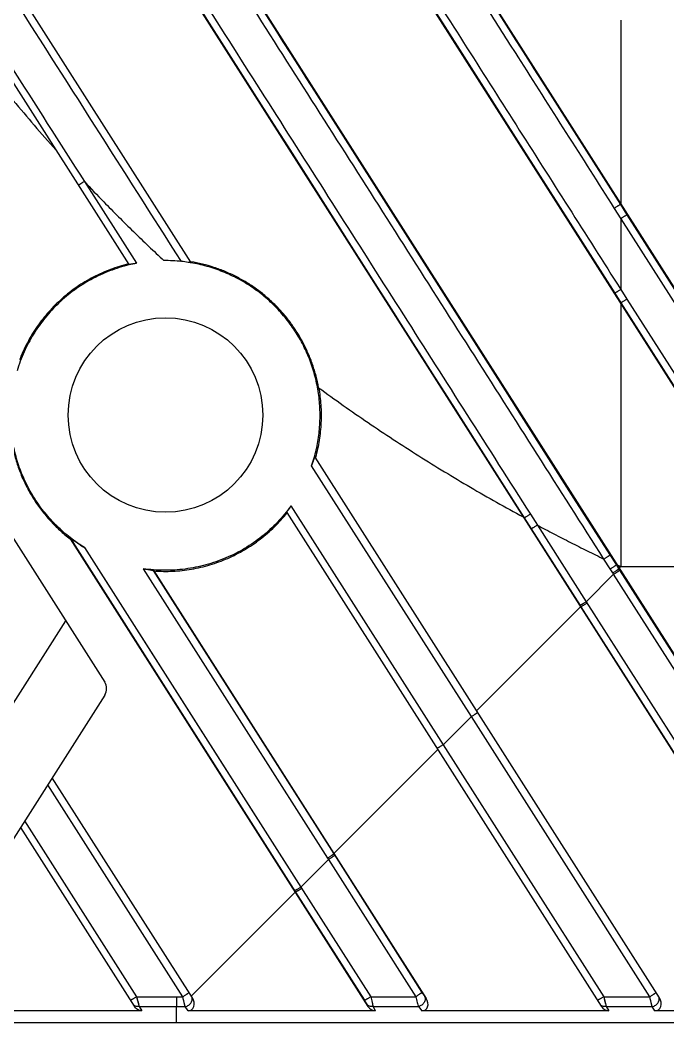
# Model space of a CAD drawing. Header units: millimetres. Extents: x 1409 to 26878, y 589 to 5187.
# Drawn here: x 2584.9 to 2611.55, y 1227.3 to 1268.54 of the extents above; entities that cross this region are included whole.
import ezdxf

# ---------------------------------------------------------------- set-up
doc = ezdxf.new("R2010")
doc.units = ezdxf.units.MM
doc.layers.add('02___PRT_ALL_AXES', color=7, linetype='Continuous')

msp = doc.modelspace()

# ---------------------------------------------------------------- linework, layer by layer
at = {"color": 7, "linetype": 'Continuous'}
for p, q in [((2556.468, 1340.295), (2628.0219, 1227.978)), ((2556.9879, 1328.4982), (2620.8154, 1228.3091)), ((2556.468, 1325.2196), (2618.4178, 1227.978)), ((2591.9202, 1258.5901), (2557.0056, 1313.395)), ((2556.4838, 1310.1196), (2589.3713, 1258.4965)), ((2609.1712, 1246.5514), (2587.2074, 1281.0272)), ((2584.748, 1280.8669), (2605.6408, 1248.0722)), ((2597.1311, 1280.5614), (2630.4194, 1228.3091)), ((2568.227, 1272.9586), (2588.3837, 1241.3189)), ((2600.7381, 1270.8417), (2609.3593, 1257.3099)), ((2604.2976, 1269.2753), (2609.5934, 1260.9632)), ((2604.4249, 1269.0755), (2604.8809, 1268.3598)), ((2601.9124, 1268.9986), (2602.2742, 1268.4307)), ((2602.2742, 1268.4307), (2604.2503, 1265.329)), ((2604.8809, 1268.3598), (2605.2702, 1267.7488)), ((2609.6111, 1268.5428), (2609.6111, 1260.9717)), ((2604.2503, 1265.329), (2605.0316, 1264.1028)), ((2605.0316, 1264.1028), (2606.2174, 1262.2415)), ((2608.6184, 1262.4935), (2609.5934, 1260.9632)), ((2606.2174, 1262.2415), (2607.0928, 1260.8674)), ((2587.545, 1261.902), (2589.688, 1258.5387)), ((2604.0668, 1254.5633), (2599.9585, 1261.0119)), ((2607.0928, 1260.8674), (2608.8753, 1258.0696)), ((2609.5934, 1260.9632), (2609.8633, 1260.5394)), ((2609.3411, 1260.7977), (2609.6111, 1260.3738)), ((2609.8633, 1260.5394), (2618.986, 1246.2205)), ((2597.9992, 1260.0667), (2599.0869, 1258.3594)), ((2609.6111, 1260.3738), (2618.7334, 1246.0459)), ((2609.6111, 1260.3738), (2609.6111, 1257.4636)), ((2591.9235, 1258.6064), (2591.9082, 1258.6089)), ((2591.9234, 1258.6058), (2591.9082, 1258.6089)), ((2608.8753, 1258.0696), (2609.3593, 1257.3099)), ((2609.3593, 1257.3099), (2609.611, 1256.9148)), ((2609.6111, 1257.4636), (2609.8628, 1257.0682)), ((2609.611, 1256.9148), (2616.5273, 1246.0592)), ((2609.6111, 1256.8772), (2609.611, 1256.9148)), ((2609.6111, 1256.8772), (2609.6111, 1246.0709)), ((2609.8628, 1257.0682), (2616.7787, 1246.2058)), ((2605.5306, 1252.2658), (2604.0668, 1254.5633)), ((2603.0288, 1252.1721), (2605.6408, 1248.0722)), ((2607.6835, 1248.8865), (2605.5306, 1252.2658)), ((2611.1999, 1228.327), (2597.0338, 1250.5632)), ((2597.0495, 1250.5596), (2597.0459, 1250.5443)), ((2597.0501, 1250.5594), (2597.0459, 1250.5443)), ((2603.4631, 1239.898), (2596.8945, 1250.2065)), ((2609.1712, 1246.5514), (2607.6835, 1248.8865)), ((2596.0443, 1248.5634), (2602.3043, 1238.7391)), ((2595.8715, 1248.2931), (2608.8031, 1227.9946)), ((2605.5932, 1248.1086), (2605.6408, 1248.0722)), ((2605.6408, 1248.0722), (2605.9272, 1247.6225)), ((2605.8911, 1248.22), (2606.1777, 1247.7701)), ((2605.9272, 1247.6225), (2607.9335, 1244.4733)), ((2606.1777, 1247.7701), (2608.185, 1244.6198)), ((2586.9614, 1247.2038), (2586.9769, 1247.218)), ((2586.9614, 1247.2038), (2599.2097, 1227.978)), ((2586.9769, 1247.218), (2596.2359, 1232.684)), ((2587.5553, 1246.8486), (2596.4517, 1232.8866)), ((2609.1764, 1245.972), (2608.9183, 1246.3769)), ((2609.4291, 1246.1465), (2609.1712, 1246.5514)), ((2589.9616, 1245.9803), (2597.5477, 1234.0746)), ((2609.2809, 1245.8079), (2609.1764, 1245.972)), ((2609.5336, 1245.9825), (2609.4291, 1246.1465)), ((2609.452, 1246.146), (2609.4291, 1246.1465)), ((2609.5431, 1246.003), (2609.5336, 1245.9825)), ((2609.5694, 1245.9262), (2609.5336, 1245.9825)), ((2609.5431, 1246.003), (2609.6111, 1246.0709)), ((2609.6111, 1246.0709), (2616.4954, 1246.0709)), ((2590.3722, 1245.9092), (2597.8003, 1234.2492)), ((2590.4086, 1245.8874), (2601.6072, 1228.3091)), ((2608.185, 1244.6198), (2609.3168, 1245.7516)), ((2609.3168, 1245.7516), (2609.2809, 1245.8079)), ((2620.3857, 1228.3769), (2609.3168, 1245.7516)), ((2620.6383, 1228.5516), (2609.5694, 1245.9262)), ((2603.6765, 1240.1363), (2607.9497, 1244.4095)), ((2607.9335, 1244.4733), (2607.9692, 1244.4173)), ((2607.9497, 1244.4095), (2607.9692, 1244.4173)), ((2607.9692, 1244.4173), (2618.2814, 1228.2304)), ((2608.185, 1244.6198), (2618.5328, 1228.3769)), ((2586.7763, 1243.842), (2580.5817, 1234.1184)), ((2588.3837, 1240.7816), (2582.1006, 1230.9191)), ((2602.3043, 1238.7391), (2603.4631, 1239.898)), ((2610.8028, 1228.3769), (2603.4631, 1239.898)), ((2597.8099, 1234.2697), (2602.0831, 1238.5429)), ((2602.3043, 1238.7391), (2608.9057, 1228.3769)), ((2591.9917, 1228.327), (2586.2205, 1237.386)), ((2591.5946, 1228.377), (2586.0373, 1237.0985)), ((2584.9162, 1235.3387), (2589.5945, 1227.9953)), ((2585.0888, 1235.6096), (2589.6964, 1228.3785)), ((2596.4517, 1232.8866), (2597.5835, 1234.0184)), ((2597.5477, 1234.0746), (2597.5835, 1234.0184)), ((2597.5835, 1234.0184), (2601.1775, 1228.3769)), ((2597.8099, 1234.2697), (2597.8003, 1234.2492)), ((2597.8003, 1234.2492), (2601.4301, 1228.5516)), ((2596.4517, 1232.8866), (2599.3247, 1228.3769)), ((2591.9433, 1228.4031), (2596.2165, 1232.6763)), ((2596.2165, 1232.6763), (2596.2359, 1232.684)), ((2596.2359, 1232.684), (2599.0732, 1228.2304)), ((2589.6964, 1228.3785), (2589.7993, 1227.9751)), ((2589.6964, 1228.3785), (2591.3393, 1228.3771)), ((2591.3393, 1228.3771), (2591.3394, 1227.9741)), ((2591.3393, 1228.3771), (2591.5946, 1228.377)), ((2591.6973, 1227.9742), (2591.5946, 1228.377)), ((2599.3247, 1228.3769), (2601.1775, 1228.3769)), ((2601.5419, 1228.3905), (2601.6072, 1228.3091)), ((2608.9057, 1228.3769), (2609.0084, 1227.9742)), ((2608.9057, 1228.3769), (2610.8028, 1228.3769)), ((2610.9055, 1227.9742), (2610.8028, 1228.3769)), ((2589.9109, 1227.8), (2572.5923, 1227.8102)), ((2589.7993, 1227.9751), (2589.9109, 1227.8)), ((2589.7993, 1227.9751), (2591.3394, 1227.9741)), ((2591.3394, 1227.9741), (2591.6973, 1227.9742)), ((2591.3394, 1227.2998), (2591.3394, 1227.9741)), ((2591.8088, 1227.7992), (2591.6973, 1227.9742)), ((2599.1667, 1228.0693), (2599.2097, 1227.978)), ((2599.4181, 1227.9742), (2599.5005, 1227.7992)), ((2599.4181, 1227.9742), (2601.2893, 1227.9742)), ((2601.2893, 1227.9742), (2601.4297, 1227.7992)), ((2609.0084, 1227.9742), (2609.1198, 1227.7992)), ((2609.0084, 1227.9742), (2610.9055, 1227.9742)), ((2611.0169, 1227.7992), (2610.9055, 1227.9742)), ((2599.5005, 1227.7992), (2591.8088, 1227.7992)), ((2609.1198, 1227.7992), (2601.4297, 1227.7992)), ((2618.7086, 1227.7992), (2611.0169, 1227.7992)), ((3155.8837, 1227.2998), (2555.8837, 1227.2998))]:
    msp.add_line(p, q, dxfattribs=at)
for points in [[(2585.5752, 1279.5685), (2586.1085, 1278.7313), (2586.4094, 1278.259), (2586.7428, 1277.7357), (2587.119, 1277.1451), (2587.5445, 1276.4772), (2588.012, 1275.7434), (2588.5035, 1274.9719), (2589.0032, 1274.1875), (2589.5015, 1273.4053), (2589.9973, 1272.6271), (2590.5097, 1271.8227), (2591.0764, 1270.9332), (2591.7163, 1269.9286), (2592.403, 1268.8508), (2593.0975, 1267.7605), (2593.7865, 1266.6791), (2594.4765, 1265.596), (2595.1763, 1264.4976), (2595.8964, 1263.3672), (2596.6369, 1262.205), (2597.3531, 1261.0807), (2597.9992, 1260.0667)], [(2598.4731, 1263.3434), (2597.7616, 1264.4602), (2597.4121, 1265.0088), (2597.0483, 1265.5798), (2596.6717, 1266.1709), (2596.3206, 1266.722), (2596.0108, 1267.2083), (2595.7291, 1267.6505), (2595.458, 1268.0761), (2595.1839, 1268.5063), (2594.9008, 1268.9507)], [(2605.2702, 1267.7488), (2605.7525, 1266.9919), (2606.0401, 1266.5404), (2606.3688, 1266.0244)], [(2606.3688, 1266.0244), (2607.1165, 1264.8509), (2607.4857, 1264.2714)], [(2607.4857, 1264.2714), (2608.2248, 1263.1113), (2608.6184, 1262.4935)], [(2599.9585, 1261.0119), (2598.8438, 1262.7615), (2598.4731, 1263.3434)], [(2609.8633, 1260.5394), (2613.148, 1255.3839), (2616.1889, 1250.6109)], [(2599.0869, 1258.3594), (2599.9734, 1256.9679), (2600.3562, 1256.3671), (2600.7045, 1255.8203), (2601.0209, 1255.3238), (2601.314, 1254.8636)], [(2601.314, 1254.8636), (2601.8645, 1253.9996), (2602.1161, 1253.6047)], [(2602.1161, 1253.6047), (2602.7974, 1252.5353), (2603.0288, 1252.1721)], [(2587.5553, 1246.8486), (2591.8333, 1240.1348), (2596.4517, 1232.8866)], [(2589.6964, 1228.3785), (2589.717, 1228.2976), (2589.7359, 1228.2236), (2589.7536, 1228.1542), (2589.7706, 1228.0875), (2589.7862, 1228.0264), (2589.7993, 1227.9751)], [(2591.3393, 1228.3771), (2591.3393, 1228.2806), (2591.3393, 1228.1887), (2591.3393, 1228.105), (2591.3394, 1228.0325), (2591.3394, 1227.9741)], [(2591.6715, 1228.0752), (2591.6374, 1228.209), (2591.6168, 1228.29), (2591.5946, 1228.377)], [(2608.9057, 1228.3769), (2608.9263, 1228.2962), (2608.9451, 1228.2222), (2608.9798, 1228.0864)], [(2610.8797, 1228.0752), (2610.8456, 1228.2089), (2610.825, 1228.2899), (2610.8028, 1228.3769)], [(2591.6973, 1227.9742), (2591.6853, 1228.0211), (2591.6715, 1228.0752)], [(2608.9798, 1228.0864), (2608.9953, 1228.0254), (2609.0084, 1227.9742)], [(2610.9055, 1227.9742), (2610.8935, 1228.0211), (2610.8797, 1228.0752)]]:
    msp.add_lwpolyline(points, dxfattribs=at)
for centre, radius, start, end in [((2590.8715, 1252.2819), 6.3677, 100.7105, 103.57246), ((2638.2297, 1306.8579), 67.187, 244.638912, 244.788907), ((2597.7926, 1258.212), 14.3673, 238.90366, 239.07298), ((2587.962, 1241.0502), 0.5, 327.5, 32.5)]:
    msp.add_arc(centre, radius, start, end, dxfattribs=at)
for centre, major_axis, ratio, start_param, end_param in [((2591.7419, 1228.1608), (-0.1941, 0.3277), 0.7873105, -3.5779626, -1.5295688), ((2601.3454, 1228.1608), (-0.2343, 0.314), 0.7653352, -3.6604208, -1.6670496), ((2610.95, 1228.1608), (-0.1941, 0.3277), 0.7873105, -3.5779626, -1.5295688), ((2599.4511, 1228.1608), (-0.1493, 0.341), 0.8056835, -4.5212499, -3.4806224), ((2609.0529, 1228.1608), (-0.1941, 0.3277), 0.7873105, -4.6711614, -3.5779626)]:
    msp.add_ellipse(centre, major_axis=major_axis, ratio=ratio, start_param=start_param, end_param=end_param, dxfattribs=at)
for points, knots in [([(2574.6547, 1281.0272), (2574.8446, 1280.624), (2575.2318, 1279.8209), (2575.7333, 1278.8256), (2576.1444, 1278.0345), (2576.5619, 1277.2468), (2577.0961, 1276.2687), (2577.7571, 1275.1062), (2578.4386, 1273.9554), (2579.1405, 1272.817), (2580.1033, 1271.3161), (2581.3578, 1269.4731), (2582.9442, 1267.3188), (2584.6106, 1265.2258), (2585.7743, 1263.874), (2586.3687, 1263.2095)], [0, 0, 0, 0, 0.0624927, 0.1249904, 0.1562403, 0.1874899, 0.2499876, 0.3124855, 0.3749852, 0.4374861, 0.4999877, 0.6249875, 0.74999, 0.8749941, 1, 1, 1, 1]), ([(2575.3589, 1281.0272), (2577.39, 1277.8401), (2581.4524, 1271.4653), (2585.5141, 1265.09), (2587.545, 1261.902)], [0, 0, 0, 0, 0.4999594, 1, 1, 1, 1]), ([(2591.5372, 1258.6147), (2589.1576, 1262.3506), (2584.3981, 1269.8218), (2579.6375, 1277.2923), (2577.2572, 1281.0272)], [0, 0, 0, 0, 0.5000272, 1, 1, 1, 1]), ([(2584.9922, 1281.0272), (2586.7345, 1278.2934), (2589.348, 1274.1926), (2592.8319, 1268.7244), (2595.4445, 1264.623), (2598.0567, 1260.5216), (2601.5389, 1255.0539), (2604.1503, 1250.9534), (2605.8911, 1248.22)], [0, 0, 0, 0, 0.2500211, 0.3750371, 0.5000528, 0.6250642, 0.750065, 1, 1, 1, 1]), ([(2608.9183, 1246.3769), (2607.0884, 1249.2502), (2604.3433, 1253.5606), (2600.6829, 1259.3084), (2597.9369, 1263.6202), (2595.1906, 1267.9322), (2592.4437, 1272.2439), (2589.6963, 1276.5552), (2587.8646, 1279.4293), (2586.9487, 1280.8663)], [0, 0, 0, 0, 0.2499121, 0.374911, 0.4999242, 0.6249437, 0.7499647, 0.8749845, 1, 1, 1, 1]), ([(2600.9902, 1271.0023), (2601.7087, 1269.874), (2603.1455, 1267.6174), (2606.019, 1263.1045), (2608.1742, 1259.7199), (2609.6111, 1257.4636)], [0, 0, 0, 0, 0.2500138, 0.5000244, 1, 1, 1, 1]), ([(2604.0455, 1269.1146), (2604.4868, 1268.4215), (2606.2519, 1265.6492), (2608.0171, 1262.8769), (2609.3411, 1260.7977)], [0, 0, 0, 0, 0.2500074, 1, 1, 1, 1]), ([(2587.545, 1261.902), (2587.5289, 1261.8918), (2587.4976, 1261.8718), (2587.459, 1261.8473), (2587.4295, 1261.8286), (2587.409, 1261.8157), (2587.3898, 1261.8035), (2587.3722, 1261.7924), (2587.3562, 1261.7823), (2587.342, 1261.7734), (2587.3313, 1261.7667), (2587.3238, 1261.762), (2587.319, 1261.759), (2587.3147, 1261.7564), (2587.3109, 1261.754), (2587.3077, 1261.7521), (2587.3051, 1261.7505), (2587.3032, 1261.7494), (2587.302, 1261.7487), (2587.3014, 1261.7483), (2587.3008, 1261.748), (2587.3004, 1261.7478), (2587.3002, 1261.7477), (2587.3001, 1261.7476), (2587.3001, 1261.7476)], [0, 0, 0, 0, 0.1969066, 0.3852865, 0.4740522, 0.558133, 0.6367497, 0.7091598, 0.7747138, 0.8327935, 0.8828811, 0.9047781, 0.9245029, 0.9420162, 0.957281, 0.9702602, 0.9809178, 0.9892306, 0.9925037, 0.9951861, 0.9972765, 0.9987738, 0.9996783, 1, 1, 1, 1]), ([(2587.545, 1261.902), (2587.8087, 1261.6219), (2588.2742, 1261.1356), (2588.9493, 1260.4508), (2589.7698, 1259.6393), (2590.3963, 1259.0421), (2590.819, 1258.6494)], [0, 0, 0, 0, 0.2500003, 0.4375025, 0.625004, 1, 1, 1, 1]), ([(2609.5934, 1260.9631), (2609.5924, 1260.9623), (2609.5898, 1260.9603), (2609.5847, 1260.9566), (2609.5774, 1260.9516), (2609.5682, 1260.9452), (2609.5569, 1260.9376), (2609.5383, 1260.9252), (2609.511, 1260.9072), (2609.4739, 1260.8831), (2609.4323, 1260.8561), (2609.3875, 1260.8274), (2609.3567, 1260.8077), (2609.3411, 1260.7977)], [0, 0, 0, 0, 0.0124529, 0.0333857, 0.0626377, 0.0999483, 0.1450019, 0.1974135, 0.3224094, 0.4706072, 0.6368416, 0.8153976, 1, 1, 1, 1]), ([(2609.6111, 1260.9717), (2609.6086, 1260.9697), (2609.6029, 1260.966), (2609.5966, 1260.9639), (2609.5934, 1260.9632)], [0, 0, 0, 0, 0.4932854, 1, 1, 1, 1]), ([(2609.8633, 1260.5394), (2609.8624, 1260.5386), (2609.8597, 1260.5365), (2609.8546, 1260.5328), (2609.8474, 1260.5278), (2609.8382, 1260.5214), (2609.8269, 1260.5138), (2609.8083, 1260.5014), (2609.781, 1260.4833), (2609.7439, 1260.4592), (2609.7023, 1260.4322), (2609.6575, 1260.4034), (2609.6267, 1260.3837), (2609.6111, 1260.3738)], [0, 0, 0, 0, 0.0124609, 0.033399, 0.0626553, 0.0999699, 0.1450273, 0.1974426, 0.3224443, 0.4706446, 0.6368758, 0.8154201, 1, 1, 1, 1]), ([(2589.3771, 1258.4718), (2589.1087, 1258.407), (2588.5798, 1258.2423), (2587.8257, 1257.8944), (2587.1231, 1257.4516), (2586.4841, 1256.9213), (2585.9192, 1256.3125), (2585.4382, 1255.6355), (2585.0492, 1254.9019), (2584.8555, 1254.3829), (2584.776, 1254.1185)], [0, 0, 0, 0, 0.1250176, 0.2500218, 0.3750193, 0.500013, 0.6250056, 0.7499996, 0.8749957, 1, 1, 1, 1]), ([(2589.3609, 1258.5128), (2589.1094, 1258.4519), (2588.6135, 1258.2993), (2587.903, 1257.9824), (2587.236, 1257.5819), (2586.6224, 1257.1038), (2586.0711, 1256.5549), (2585.5901, 1255.9435), (2585.1867, 1255.2784), (2584.9731, 1254.8055), (2584.8811, 1254.5638)], [0, 0, 0, 0, 0.1250158, 0.2500196, 0.3750195, 0.5000147, 0.6250082, 0.7500028, 0.8749975, 1, 1, 1, 1]), ([(2589.688, 1258.5387), (2589.6685, 1258.535), (2589.63, 1258.5278), (2589.5739, 1258.5177), (2589.5216, 1258.5088), (2589.4747, 1258.5015), (2589.4399, 1258.4967), (2589.4162, 1258.4943), (2589.4019, 1258.4932), (2589.3902, 1258.4928), (2589.3822, 1258.493), (2589.3772, 1258.4937), (2589.3745, 1258.4944), (2589.3725, 1258.4952), (2589.3716, 1258.496), (2589.3713, 1258.4965)], [0, 0, 0, 0, 0.1858768, 0.3652701, 0.5325162, 0.6819402, 0.8079118, 0.8604397, 0.9051992, 0.9416799, 0.9695272, 0.9801705, 0.9886686, 0.9951588, 1, 1, 1, 1]), ([(2591.537, 1258.6147), (2591.4178, 1258.6272), (2591.1787, 1258.6456), (2590.9389, 1258.6504), (2590.819, 1258.6494)], [0, 0, 0, 0, 0.5000101, 1, 1, 1, 1]), ([(2591.9161, 1258.5633), (2591.8846, 1258.5685), (2591.7587, 1258.5885), (2591.6321, 1258.6047), (2591.537, 1258.6147)], [0, 0, 0, 0, 0.2500638, 1, 1, 1, 1]), ([(2596.8945, 1250.2065), (2596.9695, 1250.4243), (2597.0644, 1250.7576), (2597.1541, 1251.2097), (2597.2191, 1251.6662), (2597.2538, 1252.2423), (2597.2258, 1252.8188), (2597.1661, 1253.276), (2597.0816, 1253.7293), (2596.9301, 1254.2865), (2596.6768, 1254.9312), (2596.3552, 1255.5448), (2595.9689, 1256.12), (2595.5225, 1256.6499), (2595.1048, 1257.0488), (2594.7462, 1257.3391), (2594.3725, 1257.6096), (2593.8786, 1257.9091), (2593.3551, 1258.1532), (2592.9225, 1258.3135), (2592.4819, 1258.4501), (2592.1435, 1258.5255), (2591.9161, 1258.5633)], [0, 0, 0, 0, 0.062465, 0.0937096, 0.1249536, 0.1874231, 0.2498967, 0.2811471, 0.3123988, 0.3748839, 0.4373751, 0.4998725, 0.5623755, 0.624883, 0.687394, 0.7186619, 0.7499301, 0.8124436, 0.8749564, 0.9062236, 0.9374889, 1, 1, 1, 1]), ([(2597.1821, 1253.4238), (2597.1529, 1253.585), (2597.082, 1253.9053), (2596.9393, 1254.376), (2596.7609, 1254.8345), (2596.548, 1255.278), (2596.3017, 1255.704), (2596.0235, 1256.1098), (2595.715, 1256.4932), (2595.378, 1256.8518), (2595.0145, 1257.1836), (2594.6267, 1257.4866), (2594.2168, 1257.7589), (2593.7873, 1257.9991), (2593.3406, 1258.2057), (2592.8794, 1258.3774), (2592.4065, 1258.5133), (2592.0851, 1258.5795), (2591.9235, 1258.6064)], [0, 0, 0, 0, 0.0624783, 0.1249627, 0.1874503, 0.2499429, 0.3124392, 0.3749392, 0.4374421, 0.4999476, 0.5624548, 0.6249632, 0.687472, 0.7499805, 0.8124883, 0.8749944, 0.9374984, 1, 1, 1, 1]), ([(2609.6111, 1257.4636), (2609.5957, 1257.4538), (2609.5654, 1257.4346), (2609.5212, 1257.4068), (2609.4801, 1257.3812), (2609.4433, 1257.3586), (2609.416, 1257.342), (2609.3973, 1257.3309), (2609.3859, 1257.3242), (2609.3764, 1257.3188), (2609.3689, 1257.3146), (2609.3634, 1257.3117), (2609.3605, 1257.3103), (2609.3593, 1257.3099)], [0, 0, 0, 0, 0.1855766, 0.3644909, 0.5306448, 0.6784994, 0.8030586, 0.8552645, 0.9001433, 0.937325, 0.9665074, 0.9874449, 1, 1, 1, 1]), ([(2609.8628, 1257.0682), (2609.8474, 1257.0584), (2609.8172, 1257.0392), (2609.773, 1257.0114), (2609.7318, 1256.9858), (2609.6951, 1256.9633), (2609.6678, 1256.9467), (2609.6491, 1256.9356), (2609.6377, 1256.929), (2609.6282, 1256.9235), (2609.6207, 1256.9194), (2609.6152, 1256.9166), (2609.6122, 1256.9151), (2609.6111, 1256.9147)], [0, 0, 0, 0, 0.1855913, 0.364508, 0.530656, 0.6785005, 0.8030492, 0.8552509, 0.900127, 0.9373076, 0.9664915, 0.9874339, 1, 1, 1, 1]), ([(2597.1821, 1253.4238), (2597.2251, 1253.1868), (2597.2844, 1252.7075), (2597.2919, 1251.9834), (2597.2179, 1251.2632), (2597.1147, 1250.7914), (2597.0501, 1250.5594)], [0, 0, 0, 0, 0.2500288, 0.5000312, 0.7500172, 1, 1, 1, 1]), ([(2597.1821, 1253.4238), (2597.8519, 1252.934), (2599.2088, 1251.9779), (2601.2914, 1250.6138), (2603.4186, 1249.3202), (2604.8643, 1248.505), (2605.5932, 1248.1086)], [0, 0, 0, 0, 0.2500085, 0.5000114, 0.7500093, 1, 1, 1, 1]), ([(2587.5553, 1246.8486), (2587.3493, 1246.9745), (2586.9511, 1247.25), (2586.405, 1247.7282), (2585.9165, 1248.2653), (2585.4923, 1248.8543), (2585.1377, 1249.4877), (2584.8572, 1250.1572), (2584.6546, 1250.8541), (2584.5732, 1251.3313), (2584.5461, 1251.5712)], [0, 0, 0, 0, 0.1250167, 0.2500276, 0.375037, 0.5000413, 0.6250403, 0.7500339, 0.8750187, 1, 1, 1, 1]), ([(2584.617, 1250.8838), (2584.6575, 1250.7029), (2584.7543, 1250.3443), (2584.9454, 1249.8212), (2585.1812, 1249.3165), (2585.4599, 1248.8342), (2585.7793, 1248.3778), (2586.137, 1247.9507), (2586.5304, 1247.5563), (2586.8145, 1247.317), (2586.9614, 1247.2038)], [0, 0, 0, 0, 0.1249824, 0.2499757, 0.3749684, 0.4999679, 0.6249718, 0.7499769, 0.8749901, 1, 1, 1, 1]), ([(2596.8945, 1250.2065), (2596.9019, 1250.2279), (2596.9165, 1250.2704), (2596.9348, 1250.323), (2596.9493, 1250.3643), (2596.9598, 1250.3941), (2596.9701, 1250.4229), (2596.98, 1250.4502), (2596.9895, 1250.4757), (2596.9984, 1250.4989), (2597.0055, 1250.5166), (2597.0109, 1250.5293), (2597.0146, 1250.5374), (2597.018, 1250.5446), (2597.0211, 1250.5508), (2597.024, 1250.5559), (2597.0265, 1250.5598), (2597.0285, 1250.5622), (2597.03, 1250.5635), (2597.0311, 1250.5642), (2597.0327, 1250.5646), (2597.0336, 1250.5637), (2597.0338, 1250.5632)], [0, 0, 0, 0, 0.1752833, 0.3481071, 0.4323182, 0.5143421, 0.5934554, 0.6688619, 0.7395502, 0.8043756, 0.8619576, 0.8875679, 0.9108011, 0.9314642, 0.9493748, 0.9643977, 0.9764387, 0.9854604, 0.9888873, 0.9916669, 0.9957986, 1, 1, 1, 1]), ([(2596.0443, 1248.5634), (2595.8755, 1248.3285), (2595.5053, 1247.8814), (2594.8642, 1247.2928), (2594.1489, 1246.7968), (2593.3727, 1246.4026), (2592.5501, 1246.1177), (2591.6962, 1245.9473), (2590.8271, 1245.8946), (2590.2479, 1245.9387), (2589.9616, 1245.9803)], [0, 0, 0, 0, 0.1249597, 0.2499281, 0.3749104, 0.4999061, 0.6249145, 0.7499343, 0.8749623, 1, 1, 1, 1]), ([(2595.8715, 1248.2931), (2595.8713, 1248.2936), (2595.8709, 1248.2948), (2595.871, 1248.2969), (2595.8715, 1248.2997), (2595.873, 1248.3045), (2595.8762, 1248.3119), (2595.8815, 1248.3224), (2595.8886, 1248.3349), (2595.9009, 1248.3554), (2595.9199, 1248.385), (2595.9464, 1248.4244), (2595.9767, 1248.4683), (2596.0097, 1248.5151), (2596.0326, 1248.5471), (2596.0443, 1248.5634)], [0, 0, 0, 0, 0.0048595, 0.0113713, 0.0198925, 0.0305574, 0.0584313, 0.0949035, 0.1396093, 0.1920404, 0.317727, 0.466859, 0.6339789, 0.813556, 1, 1, 1, 1]), ([(2590.4086, 1245.8874), (2590.6667, 1245.8685), (2591.1857, 1245.862), (2591.9591, 1245.9465), (2592.7168, 1246.1238), (2593.4474, 1246.3914), (2594.1402, 1246.7453), (2594.7851, 1247.1803), (2595.3726, 1247.69), (2595.7204, 1248.0748), (2595.8819, 1248.2768)], [0, 0, 0, 0, 0.1250355, 0.2500604, 0.3750785, 0.5000858, 0.6250814, 0.7500659, 0.8750363, 1, 1, 1, 1]), ([(2605.8911, 1248.22), (2605.8759, 1248.2103), (2605.846, 1248.1914), (2605.8022, 1248.1642), (2605.7615, 1248.1393), (2605.7251, 1248.1175), (2605.6979, 1248.1016), (2605.6792, 1248.0911), (2605.6679, 1248.0849), (2605.6583, 1248.0798), (2605.6507, 1248.0761), (2605.6456, 1248.0738), (2605.6425, 1248.0726), (2605.6413, 1248.0723), (2605.6408, 1248.0722)], [0, 0, 0, 0, 0.1860368, 0.3650346, 0.5310178, 0.67857, 0.802814, 0.8548933, 0.8996844, 0.9368316, 0.9660506, 0.9871249, 0.9945833, 1, 1, 1, 1]), ([(2606.1777, 1247.7701), (2606.1625, 1247.7604), (2606.1325, 1247.7415), (2606.0888, 1247.7143), (2606.048, 1247.6894), (2606.0116, 1247.6677), (2605.9844, 1247.6519), (2605.9658, 1247.6413), (2605.9544, 1247.6351), (2605.9448, 1247.6301), (2605.9372, 1247.6264), (2605.9321, 1247.6241), (2605.929, 1247.623), (2605.9278, 1247.6226), (2605.9272, 1247.6225)], [0, 0, 0, 0, 0.1860346, 0.3650238, 0.5309951, 0.6785353, 0.8027704, 0.8548475, 0.8996385, 0.9367885, 0.9660141, 0.9871008, 0.994569, 1, 1, 1, 1]), ([(2606.1777, 1247.7701), (2606.4039, 1247.6497), (2606.7442, 1247.4711), (2607.1995, 1247.2359), (2607.6556, 1247.0025), (2608.2278, 1246.7145), (2608.6878, 1246.4886), (2608.9183, 1246.3769)], [0, 0, 0, 0, 0.2500038, 0.3750057, 0.5000062, 0.7500045, 1, 1, 1, 1]), ([(2586.9769, 1247.218), (2586.9773, 1247.2183), (2586.9788, 1247.2184), (2586.9812, 1247.2176), (2586.9847, 1247.2161), (2586.9892, 1247.2139), (2586.9944, 1247.2111), (2587.0026, 1247.2063), (2587.0141, 1247.1992), (2587.0289, 1247.1898), (2587.0449, 1247.1794), (2587.0617, 1247.1684), (2587.0791, 1247.1568), (2587.097, 1247.1448), (2587.1215, 1247.1284), (2587.1528, 1247.1074), (2587.1911, 1247.0818), (2587.23, 1247.0559), (2587.2695, 1247.0299), (2587.3094, 1247.0038), (2587.3497, 1246.9776), (2587.404, 1246.9428), (2587.4724, 1246.8996), (2587.5276, 1246.8655), (2587.5553, 1246.8486)], [0, 0, 0, 0, 0.0020526, 0.0058076, 0.0113863, 0.0186589, 0.0274005, 0.037381, 0.0603151, 0.0861663, 0.1140815, 0.1434901, 0.1740056, 0.2053765, 0.2374129, 0.3029995, 0.3700586, 0.4381696, 0.5070619, 0.5765494, 0.6464979, 0.7168018, 0.858145, 1, 1, 1, 1]), ([(2608.9183, 1246.3769), (2608.9342, 1246.387), (2608.9654, 1246.407), (2609.0107, 1246.4365), (2609.0527, 1246.4645), (2609.0849, 1246.4864), (2609.108, 1246.5024), (2609.1229, 1246.5129), (2609.1359, 1246.5223), (2609.1471, 1246.5306), (2609.1562, 1246.5376), (2609.1632, 1246.5433), (2609.1676, 1246.5473), (2609.17, 1246.5499), (2609.1709, 1246.5509), (2609.1712, 1246.5514)], [0, 0, 0, 0, 0.1835018, 0.3614685, 0.5275085, 0.6757914, 0.7415978, 0.8010465, 0.8536266, 0.8988655, 0.9363782, 0.9658586, 0.9870779, 0.9945688, 1, 1, 1, 1]), ([(2589.9616, 1245.9803), (2589.9839, 1245.977), (2590.0283, 1245.9706), (2590.0938, 1245.961), (2590.157, 1245.9516), (2590.2162, 1245.9425), (2590.2622, 1245.9349), (2590.2954, 1245.929), (2590.317, 1245.9248), (2590.3358, 1245.9208), (2590.3514, 1245.917), (2590.362, 1245.9137), (2590.3686, 1245.9112), (2590.3711, 1245.9099), (2590.3722, 1245.9092)], [0, 0, 0, 0, 0.1623535, 0.3221944, 0.4763641, 0.6213688, 0.7526772, 0.8114379, 0.86447, 0.9108267, 0.9494992, 0.9794898, 0.9909668, 1, 1, 1, 1]), ([(2609.1764, 1245.972), (2609.1922, 1245.982), (2609.2234, 1246.002), (2609.2687, 1246.0316), (2609.3107, 1246.0595), (2609.3429, 1246.0814), (2609.366, 1246.0974), (2609.3808, 1246.108), (2609.3939, 1246.1174), (2609.405, 1246.1257), (2609.4141, 1246.1327), (2609.4211, 1246.1385), (2609.4256, 1246.1424), (2609.428, 1246.145), (2609.4288, 1246.146), (2609.4291, 1246.1465)], [0, 0, 0, 0, 0.1834983, 0.3614581, 0.5274897, 0.6757644, 0.7415676, 0.8010139, 0.8535927, 0.8988318, 0.9363468, 0.9658321, 0.9870604, 0.9945585, 1, 1, 1, 1]), ([(2609.2809, 1245.8079), (2609.2968, 1245.818), (2609.328, 1245.838), (2609.3732, 1245.8675), (2609.4153, 1245.8954), (2609.4475, 1245.9173), (2609.4705, 1245.9334), (2609.4854, 1245.9439), (2609.4984, 1245.9534), (2609.5095, 1245.9616), (2609.5186, 1245.9687), (2609.5256, 1245.9744), (2609.5301, 1245.9784), (2609.5325, 1245.981), (2609.5333, 1245.982), (2609.5336, 1245.9825)], [0, 0, 0, 0, 0.1834969, 0.3614538, 0.5274819, 0.6757533, 0.7415551, 0.8010005, 0.8535787, 0.898818, 0.9363339, 0.9658212, 0.9870532, 0.9945542, 1, 1, 1, 1]), ([(2609.3168, 1245.7516), (2609.3326, 1245.7617), (2609.3638, 1245.7817), (2609.4091, 1245.8112), (2609.4511, 1245.8392), (2609.4833, 1245.8611), (2609.5063, 1245.8771), (2609.5212, 1245.8876), (2609.5342, 1245.8971), (2609.5454, 1245.9054), (2609.5545, 1245.9124), (2609.5614, 1245.9182), (2609.5659, 1245.9222), (2609.5683, 1245.9247), (2609.5691, 1245.9258), (2609.5694, 1245.9262)], [0, 0, 0, 0, 0.1834964, 0.3614523, 0.5274792, 0.6757495, 0.7415509, 0.8009958, 0.853574, 0.8988133, 0.9363294, 0.9658174, 0.9870507, 0.9945528, 1, 1, 1, 1]), ([(2608.185, 1244.6198), (2608.1697, 1244.6101), (2608.1398, 1244.5912), (2608.0959, 1244.5641), (2608.0551, 1244.5393), (2608.0234, 1244.5205), (2608.0006, 1244.5073), (2607.9857, 1244.4989), (2607.9724, 1244.4916), (2607.9609, 1244.4854), (2607.9513, 1244.4805), (2607.9436, 1244.4769), (2607.9384, 1244.4747), (2607.9353, 1244.4736), (2607.934, 1244.4734), (2607.9335, 1244.4733)], [0, 0, 0, 0, 0.185904, 0.3647989, 0.5307095, 0.6782195, 0.7435237, 0.8024552, 0.8545437, 0.8993552, 0.9365368, 0.9658098, 0.9869696, 0.9944923, 1, 1, 1, 1]), ([(2608.2206, 1244.5638), (2608.2054, 1244.5541), (2608.1754, 1244.5352), (2608.1316, 1244.5081), (2608.0907, 1244.4833), (2608.0591, 1244.4645), (2608.0362, 1244.4513), (2608.0213, 1244.4429), (2608.0081, 1244.4356), (2607.9966, 1244.4294), (2607.987, 1244.4245), (2607.9793, 1244.4209), (2607.9741, 1244.4187), (2607.971, 1244.4176), (2607.9697, 1244.4174), (2607.9692, 1244.4173)], [0, 0, 0, 0, 0.185904, 0.364799, 0.5307095, 0.6782195, 0.7435237, 0.8024552, 0.8545437, 0.8993552, 0.9365368, 0.9658098, 0.9869696, 0.9944923, 1, 1, 1, 1]), ([(2603.4631, 1239.898), (2603.4799, 1239.9086), (2603.5128, 1239.9297), (2603.5604, 1239.9608), (2603.5979, 1239.9858), (2603.6255, 1240.0046), (2603.6439, 1240.0173), (2603.6606, 1240.029), (2603.6753, 1240.0395), (2603.6878, 1240.0488), (2603.6982, 1240.0567), (2603.7062, 1240.0632), (2603.7118, 1240.0681), (2603.715, 1240.0713), (2603.7162, 1240.0732), (2603.7163, 1240.0739), (2603.7161, 1240.0741)], [0, 0, 0, 0, 0.1929753, 0.3793736, 0.5517095, 0.6304732, 0.7032196, 0.7692457, 0.8278835, 0.8785747, 0.9208127, 0.9542036, 0.9784643, 0.9934682, 0.9976286, 1, 1, 1, 1]), ([(2602.3043, 1238.7391), (2602.2881, 1238.7289), (2602.2565, 1238.7089), (2602.2103, 1238.6804), (2602.1737, 1238.6582), (2602.1465, 1238.6421), (2602.1283, 1238.6315), (2602.1117, 1238.622), (2602.0969, 1238.6137), (2602.084, 1238.6067), (2602.0732, 1238.6011), (2602.0646, 1238.5969), (2602.0581, 1238.5941), (2602.0541, 1238.5928), (2602.0521, 1238.5925), (2602.0514, 1238.5927), (2602.0513, 1238.5929)], [0, 0, 0, 0, 0.19579, 0.3833493, 0.5556416, 0.6340725, 0.7063534, 0.7718329, 0.8298925, 0.880017, 0.92174, 0.9547008, 0.978644, 0.9934694, 0.9976033, 1, 1, 1, 1]), ([(2597.8003, 1234.2492), (2597.8, 1234.2488), (2597.7992, 1234.2477), (2597.7968, 1234.2452), (2597.7924, 1234.2412), (2597.7854, 1234.2354), (2597.7763, 1234.2284), (2597.7651, 1234.2201), (2597.7521, 1234.2106), (2597.7372, 1234.2001), (2597.7142, 1234.1841), (2597.682, 1234.1622), (2597.64, 1234.1342), (2597.5947, 1234.1047), (2597.5635, 1234.0847), (2597.5477, 1234.0746)], [0, 0, 0, 0, 0.0054458, 0.0129468, 0.0341788, 0.0636661, 0.101182, 0.1464212, 0.1989995, 0.2584448, 0.3242467, 0.4725181, 0.6385462, 0.8165031, 1, 1, 1, 1]), ([(2597.8362, 1234.193), (2597.8359, 1234.1925), (2597.835, 1234.1915), (2597.8326, 1234.1889), (2597.8282, 1234.1849), (2597.8212, 1234.1792), (2597.8121, 1234.1721), (2597.801, 1234.1638), (2597.7879, 1234.1544), (2597.7731, 1234.1438), (2597.7501, 1234.1278), (2597.7179, 1234.1059), (2597.6758, 1234.078), (2597.6306, 1234.0484), (2597.5994, 1234.0284), (2597.5835, 1234.0184)], [0, 0, 0, 0, 0.0054472, 0.0129493, 0.0341826, 0.0636706, 0.1011867, 0.146426, 0.1990042, 0.2584491, 0.3242505, 0.4725208, 0.6385477, 0.8165036, 1, 1, 1, 1]), ([(2596.4517, 1232.8866), (2596.4365, 1232.8769), (2596.4065, 1232.858), (2596.3627, 1232.8309), (2596.3218, 1232.806), (2596.2902, 1232.7873), (2596.2673, 1232.7741), (2596.2524, 1232.7656), (2596.2392, 1232.7583), (2596.2277, 1232.7522), (2596.2181, 1232.7472), (2596.2104, 1232.7436), (2596.2052, 1232.7414), (2596.202, 1232.7404), (2596.2008, 1232.7401), (2596.2003, 1232.74)], [0, 0, 0, 0, 0.185904, 0.3647989, 0.5307095, 0.6782195, 0.7435237, 0.8024552, 0.8545437, 0.8993552, 0.9365368, 0.9658098, 0.9869696, 0.9944923, 1, 1, 1, 1]), ([(2596.4874, 1232.8306), (2596.4721, 1232.8209), (2596.4422, 1232.802), (2596.3984, 1232.7749), (2596.3575, 1232.75), (2596.3258, 1232.7313), (2596.303, 1232.7181), (2596.2881, 1232.7096), (2596.2748, 1232.7023), (2596.2634, 1232.6962), (2596.2537, 1232.6913), (2596.246, 1232.6876), (2596.2409, 1232.6854), (2596.2377, 1232.6844), (2596.2365, 1232.6841), (2596.2359, 1232.684)], [0, 0, 0, 0, 0.185904, 0.364799, 0.5307095, 0.6782195, 0.7435237, 0.8024552, 0.8545437, 0.8993552, 0.9365368, 0.9658098, 0.9869696, 0.9944923, 1, 1, 1, 1]), ([(2589.6964, 1228.3785), (2589.6802, 1228.3683), (2589.6486, 1228.3483), (2589.6025, 1228.3198), (2589.5659, 1228.2976), (2589.5388, 1228.2814), (2589.5206, 1228.2708), (2589.504, 1228.2612), (2589.4893, 1228.2529), (2589.4764, 1228.2459), (2589.4657, 1228.2402), (2589.457, 1228.236), (2589.4506, 1228.2331), (2589.4467, 1228.2318), (2589.4446, 1228.2314), (2589.444, 1228.2316), (2589.4438, 1228.2318)], [0, 0, 0, 0, 0.1958798, 0.3835096, 0.5558536, 0.6343032, 0.7065981, 0.7720867, 0.8301503, 0.8802732, 0.9219878, 0.9549317, 0.978845, 0.993615, 0.9976963, 1, 1, 1, 1]), ([(2591.5946, 1228.377), (2591.6114, 1228.3877), (2591.6443, 1228.4088), (2591.6919, 1228.4399), (2591.7294, 1228.4649), (2591.757, 1228.4837), (2591.7754, 1228.4964), (2591.7921, 1228.5081), (2591.8067, 1228.5186), (2591.8193, 1228.5278), (2591.8297, 1228.5357), (2591.8377, 1228.5422), (2591.8433, 1228.5471), (2591.8465, 1228.5503), (2591.8477, 1228.5522), (2591.8478, 1228.5529), (2591.8477, 1228.5531)], [0, 0, 0, 0, 0.1929807, 0.3793863, 0.5517301, 0.6304976, 0.7032473, 0.7692764, 0.8279165, 0.8786091, 0.9208473, 0.9542369, 0.978494, 0.9934902, 0.9976428, 1, 1, 1, 1]), ([(2591.6973, 1227.9742), (2591.722, 1227.9784), (2591.7709, 1227.9926), (2591.8383, 1228.0287), (2591.8968, 1228.0777), (2591.9425, 1228.1366), (2591.9727, 1228.2018), (2591.9851, 1228.2693), (2591.9786, 1228.3348), (2591.9615, 1228.3744), (2591.9503, 1228.392)], [0, 0, 0, 0, 0.132103, 0.2667061, 0.4009194, 0.5318894, 0.657442, 0.7766063, 0.8900132, 1, 1, 1, 1]), ([(2599.3247, 1228.3769), (2599.3094, 1228.3673), (2599.2795, 1228.3484), (2599.2356, 1228.3212), (2599.1948, 1228.2964), (2599.1631, 1228.2777), (2599.1403, 1228.2644), (2599.1254, 1228.256), (2599.1121, 1228.2487), (2599.1006, 1228.2425), (2599.091, 1228.2376), (2599.0833, 1228.234), (2599.0781, 1228.2318), (2599.075, 1228.2308), (2599.0737, 1228.2305), (2599.0732, 1228.2304)], [0, 0, 0, 0, 0.185904, 0.364799, 0.5307095, 0.6782195, 0.7435237, 0.8024552, 0.8545437, 0.8993552, 0.9365368, 0.9658098, 0.9869696, 0.9944923, 1, 1, 1, 1]), ([(2599.0732, 1228.2304), (2599.0828, 1228.2153), (2599.1013, 1228.1857), (2599.1271, 1228.1428), (2599.1462, 1228.1092), (2599.1589, 1228.0851), (2599.1643, 1228.0743), (2599.1667, 1228.0693)], [0, 0, 0, 0, 0.2883649, 0.5620024, 0.8056844, 0.9103883, 1, 1, 1, 1]), ([(2599.3247, 1228.3769), (2599.3347, 1228.3374), (2599.3539, 1228.2609), (2599.3799, 1228.1521), (2599.3987, 1228.0691), (2599.4109, 1228.0114), (2599.4159, 1227.9859), (2599.4181, 1227.9742)], [0, 0, 0, 0, 0.2960219, 0.5720543, 0.8118123, 0.9132539, 1, 1, 1, 1]), ([(2601.4301, 1228.5516), (2601.4298, 1228.5511), (2601.429, 1228.55), (2601.4266, 1228.5475), (2601.4222, 1228.5435), (2601.4152, 1228.5378), (2601.4061, 1228.5307), (2601.395, 1228.5224), (2601.3819, 1228.513), (2601.3671, 1228.5024), (2601.344, 1228.4864), (2601.3118, 1228.4645), (2601.2698, 1228.4366), (2601.2246, 1228.407), (2601.1934, 1228.387), (2601.1775, 1228.3769)], [0, 0, 0, 0, 0.0054472, 0.0129493, 0.0341826, 0.0636706, 0.1011867, 0.146426, 0.1990042, 0.2584491, 0.3242505, 0.4725208, 0.6385477, 0.8165036, 1, 1, 1, 1]), ([(2601.1775, 1228.3769), (2601.1876, 1228.3371), (2601.2076, 1228.2602), (2601.2371, 1228.1513), (2601.2638, 1228.0568), (2601.2812, 1227.9994), (2601.2893, 1227.9742)], [0, 0, 0, 0, 0.2948555, 0.5700146, 0.8098999, 1, 1, 1, 1]), ([(2601.5419, 1228.3905), (2601.5514, 1228.3728), (2601.5653, 1228.3334), (2601.5682, 1228.2693), (2601.5539, 1228.2034), (2601.5235, 1228.1394), (2601.4791, 1228.0812), (2601.4232, 1228.032), (2601.3593, 1227.9948), (2601.3127, 1227.9792), (2601.2893, 1227.9742)], [0, 0, 0, 0, 0.1084456, 0.2222064, 0.3428341, 0.470077, 0.6022317, 0.7366336, 0.8701906, 1, 1, 1, 1]), ([(2601.4301, 1228.5516), (2601.4401, 1228.5359), (2601.4598, 1228.5055), (2601.489, 1228.4623), (2601.5161, 1228.4241), (2601.5336, 1228.4008), (2601.5419, 1228.3905)], [0, 0, 0, 0, 0.2838052, 0.5537507, 0.7974602, 1, 1, 1, 1]), ([(2608.9057, 1228.3769), (2608.8896, 1228.3667), (2608.8579, 1228.3467), (2608.8117, 1228.3182), (2608.7751, 1228.296), (2608.748, 1228.2799), (2608.7298, 1228.2693), (2608.7132, 1228.2598), (2608.6984, 1228.2515), (2608.6855, 1228.2445), (2608.6747, 1228.2389), (2608.666, 1228.2347), (2608.6596, 1228.2319), (2608.6556, 1228.2306), (2608.6535, 1228.2303), (2608.6528, 1228.2305), (2608.6527, 1228.2307)], [0, 0, 0, 0, 0.19579, 0.3833493, 0.5556416, 0.6340725, 0.7063534, 0.7718328, 0.8298924, 0.880017, 0.9217399, 0.9547007, 0.9786439, 0.9934694, 0.9976032, 1, 1, 1, 1]), ([(2610.8028, 1228.3769), (2610.8196, 1228.3876), (2610.8525, 1228.4087), (2610.9001, 1228.4398), (2610.9376, 1228.4648), (2610.9652, 1228.4836), (2610.9836, 1228.4963), (2611.0003, 1228.508), (2611.015, 1228.5185), (2611.0275, 1228.5278), (2611.0379, 1228.5357), (2611.0459, 1228.5421), (2611.0515, 1228.547), (2611.0547, 1228.5503), (2611.0559, 1228.5521), (2611.056, 1228.5529), (2611.0558, 1228.5531)], [0, 0, 0, 0, 0.1929753, 0.3793736, 0.5517095, 0.6304732, 0.7032196, 0.7692457, 0.8278835, 0.8785747, 0.9208127, 0.9542036, 0.9784643, 0.9934682, 0.9976286, 1, 1, 1, 1]), ([(2610.9055, 1227.9742), (2610.9301, 1227.9784), (2610.9791, 1227.9926), (2611.0465, 1228.0287), (2611.1049, 1228.0777), (2611.1507, 1228.1367), (2611.1808, 1228.2018), (2611.1933, 1228.2694), (2611.1868, 1228.3348), (2611.1697, 1228.3744), (2611.1585, 1228.392)], [0, 0, 0, 0, 0.132103, 0.2667061, 0.4009194, 0.5318894, 0.657442, 0.7766063, 0.8900132, 1, 1, 1, 1]), ([(2589.7993, 1227.9751), (2589.774, 1227.9708), (2589.7236, 1227.9681), (2589.6626, 1227.9811), (2589.6195, 1228.0011), (2589.5909, 1228.0202), (2589.5662, 1228.0433), (2589.5526, 1228.0611), (2589.5467, 1228.0704)], [0, 0, 0, 0, 0.2691544, 0.5239552, 0.6464407, 0.7660411, 0.8836222, 1, 1, 1, 1]), ([(2589.9109, 1227.8), (2589.8948, 1227.8), (2589.8625, 1227.8029), (2589.8154, 1227.8147), (2589.7705, 1227.8332), (2589.7143, 1227.8651), (2589.6519, 1227.9171), (2589.6118, 1227.9682), (2589.5945, 1227.9953)], [0, 0, 0, 0, 0.1250758, 0.2502239, 0.3753256, 0.5004281, 0.7502087, 1, 1, 1, 1]), ([(2599.4181, 1227.9742), (2599.3933, 1227.971), (2599.3439, 1227.9703), (2599.2732, 1227.9865), (2599.2118, 1228.0193), (2599.1796, 1228.0515), (2599.1667, 1228.0693)], [0, 0, 0, 0, 0.2666882, 0.5222153, 0.7658226, 1, 1, 1, 1]), ([(2609.0084, 1227.9742), (2608.9831, 1227.9698), (2608.9326, 1227.9671), (2608.8715, 1227.9801), (2608.8283, 1228.0001), (2608.7997, 1228.0193), (2608.7749, 1228.0424), (2608.7613, 1228.0603), (2608.7553, 1228.0696)], [0, 0, 0, 0, 0.2690815, 0.5238654, 0.6463613, 0.7659822, 0.883591, 1, 1, 1, 1])]:
    msp.add_open_spline(points, degree=3, knots=knots, dxfattribs=at)
at = {"layer": '02___PRT_ALL_AXES', "color": 7, "linetype": 'Continuous'}
msp.add_circle((2590.8837, 1252.2998), 4, dxfattribs=at)

doc.saveas('drawing.dxf')
